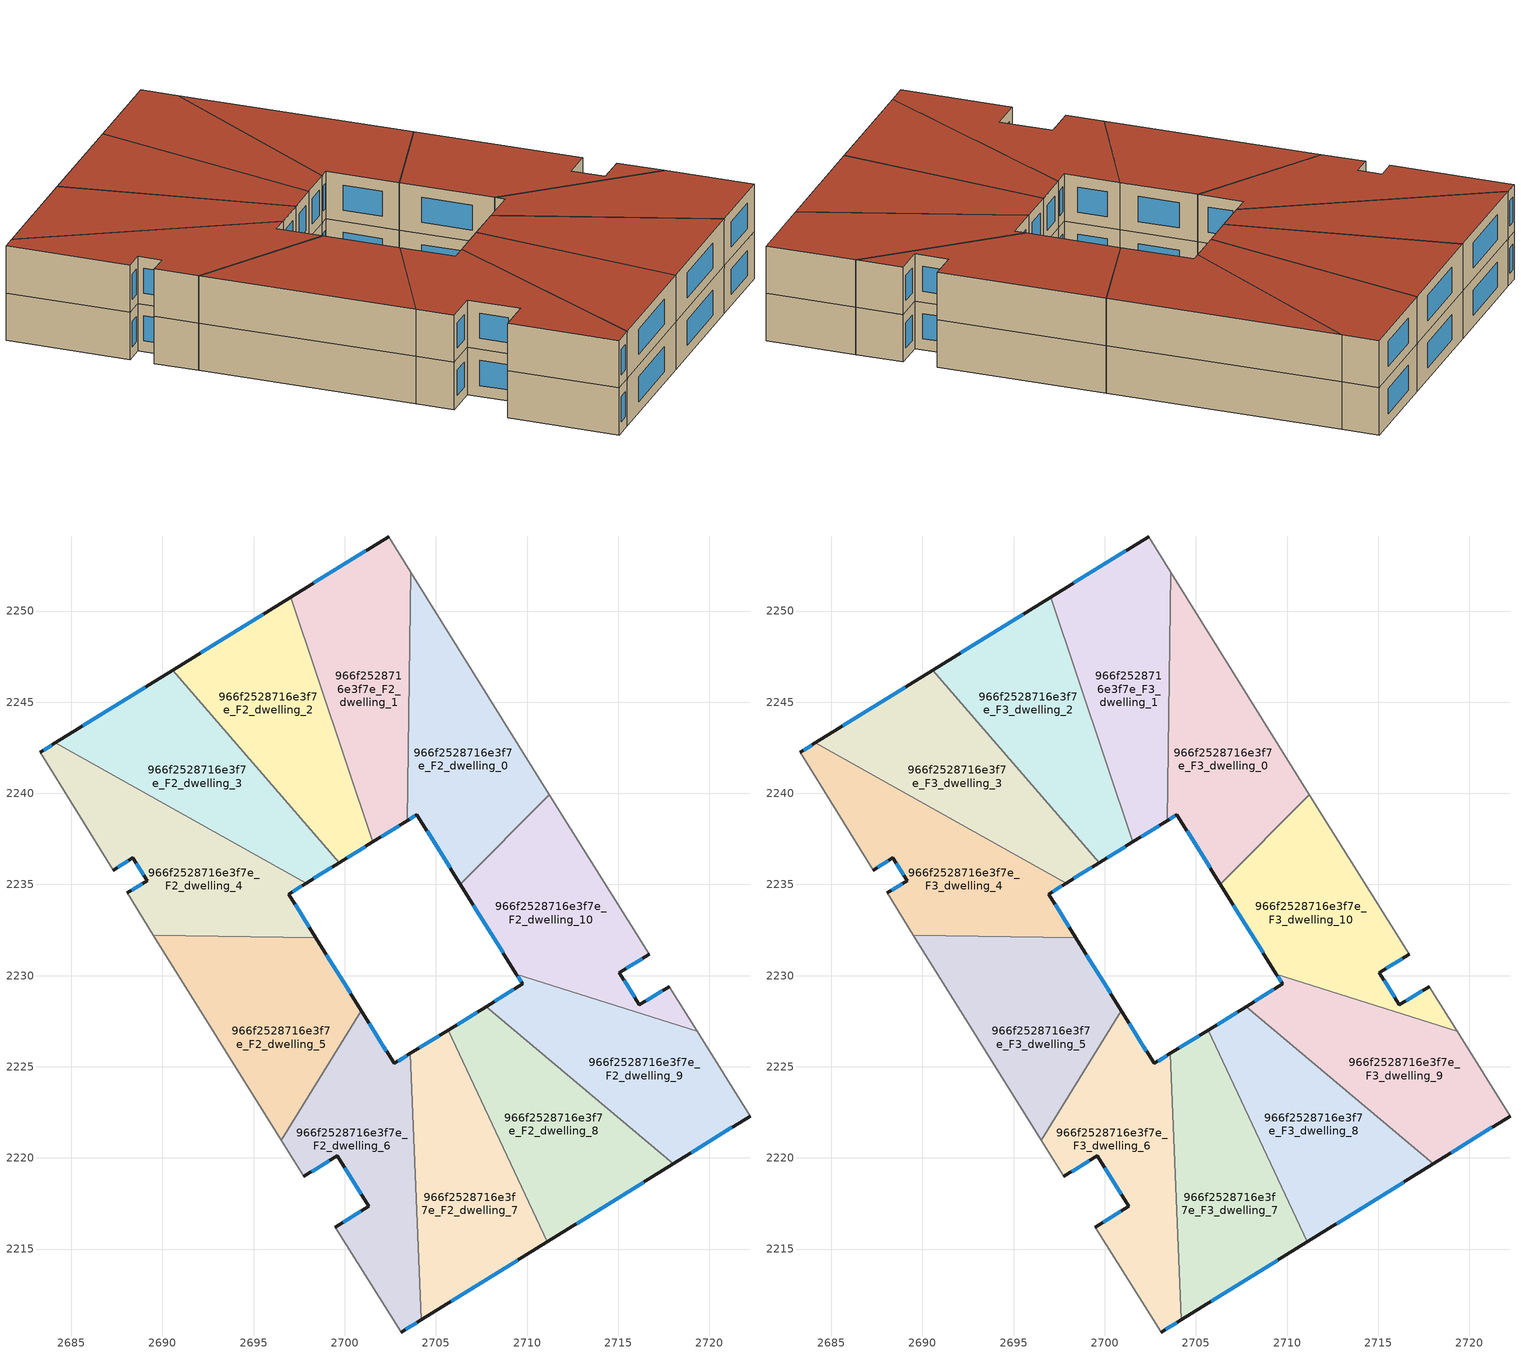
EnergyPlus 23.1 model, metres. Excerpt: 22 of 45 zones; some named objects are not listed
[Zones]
966f2528716e3f7e_F2_dwelling_0
 floor to 966f2528716e3f7e_F1_dwelling_0 (EU_floor_Construction): 2703.62,2252.14 2711.23,2239.93 2706.34,2235.02 2703.96,2238.84 2703.43,2238.51 z6
 wall outside (EU_wall_Construction): 2703.43,2238.51 2703.96,2238.84 2706.34,2235.02 z6:9
 wall to 966f2528716e3f7e_F2_dwelling_1 (EU_wall_Construction): 2703.62,2252.14 2703.43,2238.51 z6:9
 wall adiabatic (EU_wall_Construction): 2711.23,2239.93 2703.62,2252.14 z6:9
 wall to 966f2528716e3f7e_F2_dwelling_10 (EU_wall_Construction): 2706.34,2235.02 2711.23,2239.93 z6:9
 window (EU_Window_Construction): 2704.52,2237.94 2705.78,2235.92 / 2703.55,2238.58 2703.84,2238.76 z6.7:8.3
966f2528716e3f7e_F2_dwelling_1
 floor to 966f2528716e3f7e_F1_dwelling_1 (EU_floor_Construction): 2702.41,2254.09 2703.62,2252.14 2703.43,2238.51 2701.55,2237.34 2697.04,2250.76 z6
 wall outside (EU_wall_Construction): 2701.55,2237.34 2703.43,2238.51 / 2702.41,2254.09 2697.04,2250.76 z6:9
 wall to 966f2528716e3f7e_F2_dwelling_2 (EU_wall_Construction): 2697.04,2250.76 2701.55,2237.34 z6:9
 wall adiabatic (EU_wall_Construction): 2703.62,2252.14 2702.41,2254.09 z6:9
 window (EU_Window_Construction): 2701.99,2237.61 2702.99,2238.23 / 2701.15,2253.31 2698.3,2251.54 z6.7:8.3
966f2528716e3f7e_F2_dwelling_10
 floor to 966f2528716e3f7e_F1_dwelling_10 (EU_floor_Construction): 2711.23,2239.93 2716.69,2231.16 2715.07,2230.16 2716.17,2228.39 2717.8,2229.4 2719.33,2226.94 2709.42,2230.08 2706.34,2235.02 z6
 wall outside (EU_wall_Construction): 2717.8,2229.4 2716.17,2228.39 2715.07,2230.16 2716.69,2231.16 / 2706.34,2235.02 2709.42,2230.08 z6:9
 wall adiabatic (EU_wall_Construction): 2719.33,2226.94 2717.8,2229.4 / 2716.69,2231.16 2711.23,2239.93 z6:9
 wall to 966f2528716e3f7e_F2_dwelling_9 (EU_wall_Construction): 2709.42,2230.08 2719.33,2226.94 z6:9
 window (EU_Window_Construction): 2717.41,2229.16 2716.55,2228.63 / 2707.06,2233.86 2708.69,2231.24 / 2715.45,2230.39 2716.31,2230.93 / 2715.91,2228.81 2715.33,2229.74 z6.7:8.3
966f2528716e3f7e_F2_dwelling_2
 floor to 966f2528716e3f7e_F1_dwelling_2 (EU_floor_Construction): 2697.04,2250.76 2701.55,2237.34 2699.71,2236.2 2690.58,2246.76 z6
 wall outside (EU_wall_Construction): 2699.71,2236.2 2701.55,2237.34 / 2697.04,2250.76 2690.58,2246.76 z6:9
 wall to 966f2528716e3f7e_F2_dwelling_3 (EU_wall_Construction): 2690.58,2246.76 2699.71,2236.2 z6:9
 window (EU_Window_Construction): 2700.14,2236.47 2701.11,2237.07 / 2695.52,2249.82 2692.09,2247.7 z6.7:8.3
966f2528716e3f7e_F2_dwelling_3
 floor to 966f2528716e3f7e_F1_dwelling_3 (EU_floor_Construction): 2690.58,2246.76 2699.71,2236.2 2697.88,2235.06 2684.11,2242.76 z6
 wall outside (EU_wall_Construction): 2697.88,2235.06 2699.71,2236.2 / 2690.58,2246.76 2684.11,2242.76 z6:9
 wall to 966f2528716e3f7e_F2_dwelling_4 (EU_wall_Construction): 2684.11,2242.76 2697.88,2235.06 z6:9
 window (EU_Window_Construction): 2698.31,2235.33 2699.28,2235.93 / 2689.06,2245.82 2685.63,2243.7 z6.7:8.3
966f2528716e3f7e_F2_dwelling_4
 floor to 966f2528716e3f7e_F1_dwelling_4 (EU_floor_Construction): 2697.88,2235.06 2696.92,2234.47 2698.41,2232.08 2689.5,2232.23 2688.06,2234.54 2689.16,2235.21 2688.37,2236.46 2687.29,2235.79 2683.28,2242.25 2684.11,2242.76 z6
 wall outside (EU_wall_Construction): 2687.29,2235.79 2688.37,2236.46 2689.16,2235.21 2688.06,2234.54 / 2684.11,2242.76 2683.28,2242.25 / 2698.41,2232.08 2696.92,2234.47 2697.88,2235.06 z6:9
 wall adiabatic (EU_wall_Construction): 2683.28,2242.25 2687.29,2235.79 / 2688.06,2234.54 2689.5,2232.23 z6:9
 wall to 966f2528716e3f7e_F2_dwelling_5 (EU_wall_Construction): 2689.5,2232.23 2698.41,2232.08 z6:9
 window (EU_Window_Construction): 2688.56,2236.17 2688.97,2235.5 / 2687.55,2235.95 2688.12,2236.3 / 2683.92,2242.64 2683.48,2242.37 / 2697.15,2234.61 2697.65,2234.93 / 2698.06,2232.65 2697.27,2233.91 / 2688.9,2235.05 2688.32,2234.69 z6.7:8.3
966f2528716e3f7e_F2_dwelling_5
 floor to 966f2528716e3f7e_F1_dwelling_5 (EU_floor_Construction): 2698.41,2232.08 2700.91,2228.08 2696.51,2220.98 2689.5,2232.23 z6
 wall outside (EU_wall_Construction): 2700.91,2228.08 2698.41,2232.08 z6:9
 wall to 966f2528716e3f7e_F2_dwelling_6 (EU_wall_Construction): 2696.51,2220.98 2700.91,2228.08 z6:9
 wall adiabatic (EU_wall_Construction): 2689.5,2232.23 2696.51,2220.98 z6:9
 window (EU_Window_Construction): 2700.32,2229.02 2699,2231.14 z6.7:8.3
966f2528716e3f7e_F2_dwelling_6
 floor to 966f2528716e3f7e_F1_dwelling_6 (EU_floor_Construction): 2703.6,2225.73 2704.21,2211.12 2703.09,2210.42 2699.48,2216.21 2701.31,2217.34 2699.59,2220.12 2697.75,2218.99 2696.51,2220.98 2700.91,2228.08 2702.71,2225.18 z6
 wall outside (EU_wall_Construction): 2697.75,2218.99 2699.59,2220.12 2701.31,2217.34 2699.48,2216.21 / 2703.6,2225.73 2702.71,2225.18 2700.91,2228.08 / 2703.09,2210.42 2704.21,2211.12 z6:9
 wall adiabatic (EU_wall_Construction): 2696.51,2220.98 2697.75,2218.99 / 2699.48,2216.21 2703.09,2210.42 z6:9
 wall to 966f2528716e3f7e_F2_dwelling_7 (EU_wall_Construction): 2704.21,2211.12 2703.6,2225.73 z6:9
 window (EU_Window_Construction): 2700.88,2217.07 2699.91,2216.47 / 2699.99,2219.47 2700.91,2217.99 / 2698.18,2219.25 2699.16,2219.85 / 2702.29,2225.86 2701.33,2227.4 / 2703.39,2225.6 2702.92,2225.31 / 2703.35,2210.59 2703.94,2210.96 z6.7:8.3
966f2528716e3f7e_F2_dwelling_7
 floor to 966f2528716e3f7e_F1_dwelling_7 (EU_floor_Construction): 2705.67,2227.01 2711.11,2215.39 2704.21,2211.12 2703.6,2225.73 z6
 wall outside (EU_wall_Construction): 2705.67,2227.01 2703.6,2225.73 / 2704.21,2211.12 2711.11,2215.39 z6:9
 wall to 966f2528716e3f7e_F2_dwelling_8 (EU_wall_Construction): 2711.11,2215.39 2705.67,2227.01 z6:9
 window (EU_Window_Construction): 2705.19,2226.71 2704.09,2226.03 / 2705.83,2212.12 2709.49,2214.39 z6.7:8.3
966f2528716e3f7e_F2_dwelling_8
 floor to 966f2528716e3f7e_F1_dwelling_8 (EU_floor_Construction): 2718.02,2219.67 2711.11,2215.39 2705.67,2227.01 2707.75,2228.3 z6
 wall outside (EU_wall_Construction): 2707.75,2228.3 2705.67,2227.01 / 2711.11,2215.39 2718.02,2219.67 z6:9
 wall to 966f2528716e3f7e_F2_dwelling_9 (EU_wall_Construction): 2718.02,2219.67 2707.75,2228.3 z6:9
 window (EU_Window_Construction): 2707.26,2228 2706.16,2227.32 / 2712.73,2216.4 2716.39,2218.67 z6.7:8.3
966f2528716e3f7e_F2_dwelling_9
 floor to 966f2528716e3f7e_F1_dwelling_9 (EU_floor_Construction): 2719.33,2226.94 2722.23,2222.28 2718.02,2219.67 2707.75,2228.3 2709.75,2229.54 2709.42,2230.08 z6
 wall outside (EU_wall_Construction): 2709.42,2230.08 2709.75,2229.54 2707.75,2228.3 / 2718.02,2219.67 2722.23,2222.28 z6:9
 wall adiabatic (EU_wall_Construction): 2722.23,2222.28 2719.33,2226.94 z6:9
 window (EU_Window_Construction): 2709.28,2229.25 2708.22,2228.59 / 2709.5,2229.95 2709.67,2229.67 / 2719.01,2220.29 2721.24,2221.67 z6.7:8.3
966f2528716e3f7e_F3_dwelling_0
 floor to 966f2528716e3f7e_F2_dwelling_0 (EU_floor_Construction): 2703.62,2252.14 2711.23,2239.93 2706.34,2235.02 2703.96,2238.84 2703.43,2238.51 z9
 wall outside (EU_wall_Construction): 2703.43,2238.51 2703.96,2238.84 2706.34,2235.02 z9:12
 wall to 966f2528716e3f7e_F3_dwelling_1 (EU_wall_Construction): 2703.62,2252.14 2703.43,2238.51 z9:12
 wall adiabatic (EU_wall_Construction): 2711.23,2239.93 2703.62,2252.14 z9:12
 wall to 966f2528716e3f7e_F3_dwelling_10 (EU_wall_Construction): 2706.34,2235.02 2711.23,2239.93 z9:12
 window (EU_Window_Construction): 2704.52,2237.94 2705.78,2235.92 / 2703.55,2238.58 2703.84,2238.76 z9.7:11.3
 roof outside (EU_roof_Construction): 2706.34,2235.02 2711.23,2239.93 2703.62,2252.14 2703.43,2238.51 2703.96,2238.84 z12
966f2528716e3f7e_F3_dwelling_1
 floor to 966f2528716e3f7e_F2_dwelling_1 (EU_floor_Construction): 2702.41,2254.09 2703.62,2252.14 2703.43,2238.51 2701.55,2237.34 2697.04,2250.76 z9
 wall outside (EU_wall_Construction): 2701.55,2237.34 2703.43,2238.51 / 2702.41,2254.09 2697.04,2250.76 z9:12
 wall to 966f2528716e3f7e_F3_dwelling_2 (EU_wall_Construction): 2697.04,2250.76 2701.55,2237.34 z9:12
 wall adiabatic (EU_wall_Construction): 2703.62,2252.14 2702.41,2254.09 z9:12
 window (EU_Window_Construction): 2701.99,2237.61 2702.99,2238.23 / 2701.15,2253.31 2698.3,2251.54 z9.7:11.3
 roof outside (EU_roof_Construction): 2703.43,2238.51 2703.62,2252.14 2702.41,2254.09 2697.04,2250.76 2701.55,2237.34 z12
966f2528716e3f7e_F3_dwelling_10
 floor to 966f2528716e3f7e_F2_dwelling_10 (EU_floor_Construction): 2711.23,2239.93 2716.69,2231.16 2715.07,2230.16 2716.17,2228.39 2717.8,2229.4 2719.33,2226.94 2709.42,2230.08 2706.34,2235.02 z9
 wall outside (EU_wall_Construction): 2717.8,2229.4 2716.17,2228.39 2715.07,2230.16 2716.69,2231.16 / 2706.34,2235.02 2709.42,2230.08 z9:12
 wall adiabatic (EU_wall_Construction): 2719.33,2226.94 2717.8,2229.4 / 2716.69,2231.16 2711.23,2239.93 z9:12
 wall to 966f2528716e3f7e_F3_dwelling_9 (EU_wall_Construction): 2709.42,2230.08 2719.33,2226.94 z9:12
 window (EU_Window_Construction): 2717.41,2229.16 2716.55,2228.63 / 2707.06,2233.86 2708.69,2231.24 / 2715.45,2230.39 2716.31,2230.93 / 2715.91,2228.81 2715.33,2229.74 z9.7:11.3
 roof outside (EU_roof_Construction): 2719.33,2226.94 2717.8,2229.4 2716.17,2228.39 2715.07,2230.16 2716.69,2231.16 2711.23,2239.93 2706.34,2235.02 2709.42,2230.08 z12
966f2528716e3f7e_F3_dwelling_2
 floor to 966f2528716e3f7e_F2_dwelling_2 (EU_floor_Construction): 2697.04,2250.76 2701.55,2237.34 2699.71,2236.2 2690.58,2246.76 z9
 wall outside (EU_wall_Construction): 2699.71,2236.2 2701.55,2237.34 / 2697.04,2250.76 2690.58,2246.76 z9:12
 wall to 966f2528716e3f7e_F3_dwelling_3 (EU_wall_Construction): 2690.58,2246.76 2699.71,2236.2 z9:12
 window (EU_Window_Construction): 2700.14,2236.47 2701.11,2237.07 / 2695.52,2249.82 2692.09,2247.7 z9.7:11.3
 roof outside (EU_roof_Construction): 2701.55,2237.34 2697.04,2250.76 2690.58,2246.76 2699.71,2236.2 z12
966f2528716e3f7e_F3_dwelling_3
 floor to 966f2528716e3f7e_F2_dwelling_3 (EU_floor_Construction): 2690.58,2246.76 2699.71,2236.2 2697.88,2235.06 2684.11,2242.76 z9
 wall outside (EU_wall_Construction): 2697.88,2235.06 2699.71,2236.2 / 2690.58,2246.76 2684.11,2242.76 z9:12
 wall to 966f2528716e3f7e_F3_dwelling_4 (EU_wall_Construction): 2684.11,2242.76 2697.88,2235.06 z9:12
 window (EU_Window_Construction): 2698.31,2235.33 2699.28,2235.93 / 2689.06,2245.82 2685.63,2243.7 z9.7:11.3
 roof outside (EU_roof_Construction): 2699.71,2236.2 2690.58,2246.76 2684.11,2242.76 2697.88,2235.06 z12
966f2528716e3f7e_F3_dwelling_4
 floor to 966f2528716e3f7e_F2_dwelling_4 (EU_floor_Construction): 2697.88,2235.06 2696.92,2234.47 2698.41,2232.08 2689.5,2232.23 2688.06,2234.54 2689.16,2235.21 2688.37,2236.46 2687.29,2235.79 2683.28,2242.25 2684.11,2242.76 z9
 wall outside (EU_wall_Construction): 2687.29,2235.79 2688.37,2236.46 2689.16,2235.21 2688.06,2234.54 / 2684.11,2242.76 2683.28,2242.25 / 2698.41,2232.08 2696.92,2234.47 2697.88,2235.06 z9:12
 wall adiabatic (EU_wall_Construction): 2683.28,2242.25 2687.29,2235.79 / 2688.06,2234.54 2689.5,2232.23 z9:12
 wall to 966f2528716e3f7e_F3_dwelling_5 (EU_wall_Construction): 2689.5,2232.23 2698.41,2232.08 z9:12
 window (EU_Window_Construction): 2688.56,2236.17 2688.97,2235.5 / 2687.55,2235.95 2688.12,2236.3 / 2683.92,2242.64 2683.48,2242.37 / 2697.15,2234.61 2697.65,2234.93 / 2698.06,2232.65 2697.27,2233.91 / 2688.9,2235.05 2688.32,2234.69 z9.7:11.3
 roof outside (EU_roof_Construction): 2698.41,2232.08 2696.92,2234.47 2697.88,2235.06 2684.11,2242.76 2683.28,2242.25 2687.29,2235.79 2688.37,2236.46 2689.16,2235.21 2688.06,2234.54 2689.5,2232.23 z12
966f2528716e3f7e_F3_dwelling_5
 floor to 966f2528716e3f7e_F2_dwelling_5 (EU_floor_Construction): 2698.41,2232.08 2700.91,2228.08 2696.51,2220.98 2689.5,2232.23 z9
 wall outside (EU_wall_Construction): 2700.91,2228.08 2698.41,2232.08 z9:12
 wall to 966f2528716e3f7e_F3_dwelling_6 (EU_wall_Construction): 2696.51,2220.98 2700.91,2228.08 z9:12
 wall adiabatic (EU_wall_Construction): 2689.5,2232.23 2696.51,2220.98 z9:12
 window (EU_Window_Construction): 2700.32,2229.02 2699,2231.14 z9.7:11.3
 roof outside (EU_roof_Construction): 2696.51,2220.98 2700.91,2228.08 2698.41,2232.08 2689.5,2232.23 z12
966f2528716e3f7e_F3_dwelling_6
 floor to 966f2528716e3f7e_F2_dwelling_6 (EU_floor_Construction): 2703.6,2225.73 2704.21,2211.12 2703.09,2210.42 2699.48,2216.21 2701.31,2217.34 2699.59,2220.12 2697.75,2218.99 2696.51,2220.98 2700.91,2228.08 2702.71,2225.18 z9
 wall outside (EU_wall_Construction): 2697.75,2218.99 2699.59,2220.12 2701.31,2217.34 2699.48,2216.21 / 2703.6,2225.73 2702.71,2225.18 2700.91,2228.08 / 2703.09,2210.42 2704.21,2211.12 z9:12
 wall adiabatic (EU_wall_Construction): 2696.51,2220.98 2697.75,2218.99 / 2699.48,2216.21 2703.09,2210.42 z9:12
 wall to 966f2528716e3f7e_F3_dwelling_7 (EU_wall_Construction): 2704.21,2211.12 2703.6,2225.73 z9:12
 window (EU_Window_Construction): 2700.88,2217.07 2699.91,2216.47 / 2699.99,2219.47 2700.91,2217.99 / 2698.18,2219.25 2699.16,2219.85 / 2702.29,2225.86 2701.33,2227.4 / 2703.39,2225.6 2702.92,2225.31 / 2703.35,2210.59 2703.94,2210.96 z9.7:11.3
 roof outside (EU_roof_Construction): 2704.21,2211.12 2703.6,2225.73 2702.71,2225.18 2700.91,2228.08 2696.51,2220.98 2697.75,2218.99 2699.59,2220.12 2701.31,2217.34 2699.48,2216.21 2703.09,2210.42 z12
966f2528716e3f7e_F3_dwelling_7
 floor to 966f2528716e3f7e_F2_dwelling_7 (EU_floor_Construction): 2705.67,2227.01 2711.11,2215.39 2704.21,2211.12 2703.6,2225.73 z9
 wall outside (EU_wall_Construction): 2705.67,2227.01 2703.6,2225.73 / 2704.21,2211.12 2711.11,2215.39 z9:12
 wall to 966f2528716e3f7e_F3_dwelling_8 (EU_wall_Construction): 2711.11,2215.39 2705.67,2227.01 z9:12
 window (EU_Window_Construction): 2705.19,2226.71 2704.09,2226.03 / 2705.83,2212.12 2709.49,2214.39 z9.7:11.3
 roof outside (EU_roof_Construction): 2711.11,2215.39 2705.67,2227.01 2703.6,2225.73 2704.21,2211.12 z12
966f2528716e3f7e_F3_dwelling_8
 floor to 966f2528716e3f7e_F2_dwelling_8 (EU_floor_Construction): 2718.02,2219.67 2711.11,2215.39 2705.67,2227.01 2707.75,2228.3 z9
 wall outside (EU_wall_Construction): 2707.75,2228.3 2705.67,2227.01 / 2711.11,2215.39 2718.02,2219.67 z9:12
 wall to 966f2528716e3f7e_F3_dwelling_9 (EU_wall_Construction): 2718.02,2219.67 2707.75,2228.3 z9:12
 window (EU_Window_Construction): 2707.26,2228 2706.16,2227.32 / 2712.73,2216.4 2716.39,2218.67 z9.7:11.3
 roof outside (EU_roof_Construction): 2718.02,2219.67 2707.75,2228.3 2705.67,2227.01 2711.11,2215.39 z12
966f2528716e3f7e_F3_dwelling_9
 floor to 966f2528716e3f7e_F2_dwelling_9 (EU_floor_Construction): 2719.33,2226.94 2722.23,2222.28 2718.02,2219.67 2707.75,2228.3 2709.75,2229.54 2709.42,2230.08 z9
 wall outside (EU_wall_Construction): 2709.42,2230.08 2709.75,2229.54 2707.75,2228.3 / 2718.02,2219.67 2722.23,2222.28 z9:12
 wall adiabatic (EU_wall_Construction): 2722.23,2222.28 2719.33,2226.94 z9:12
 window (EU_Window_Construction): 2709.28,2229.25 2708.22,2228.59 / 2709.5,2229.95 2709.67,2229.67 / 2719.01,2220.29 2721.24,2221.67 z9.7:11.3
 roof outside (EU_roof_Construction): 2722.23,2222.28 2719.33,2226.94 2709.42,2230.08 2709.75,2229.54 2707.75,2228.3 2718.02,2219.67 z12
[Building]
EU S2 Campaign: North Axis=0; Terrain=City; Solar Distribution=FullExterior
[Site:Location]
Budapest.Ferenc.Liszt.Intl.AP: Latitude=47.437; Longitude=19.256; Time Zone=1; Elevation=185
[SizingPeriod:WeatherFileDays]
AnnualSizingPeriod: Begin Month=1; Begin Day of Month=1; End Month=12; End Day of Month=31; Day of Week for Start Day=Monday; Use Weather File Daylight Saving Period=No; Use Weather File Rain and Snow Indicators=No
[MATERIAL]
EU_InternalMass_Material: Roughness=MediumRough; Thickness=0.1; Conductivity=1; Density=1800; Specific Heat=900; Thermal Absorptance=0.9; Solar Absorptance=0.7; Visible Absorptance=0.7
[MATERIAL:NOMASS] Roughness=MediumRough; Thermal Absorptance=0.9; Solar Absorptance=0.7; Visible Absorptance=0.7
Name | Thermal Resistance
EU_wall_NoMass | 0.832559
EU_roof_NoMass | 1.39638
EU_floor_NoMass | 0.872794
[WINDOWMATERIAL:SIMPLEGLAZINGSYSTEM]
EU_Window_SimpleGlazing: UFactor=2.79869; Solar Heat Gain Coefficient=0.75; Visible Transmittance=0.75
[CONSTRUCTION]
EU_wall_Construction: EU_wall_NoMass
EU_roof_Construction: EU_roof_NoMass
EU_floor_Construction: EU_floor_NoMass
EU_Window_Construction: EU_Window_SimpleGlazing
EU_InternalMass_Construction: EU_InternalMass_Material
[ZONE] Type=1; Multiplier=1; Ceiling Height=autocalculate; Floor Area=autocalculate; Part of Total Floor Area=Yes
Name | Volume
966f2528716e3f7e_F2_dwelling_0; 966f2528716e3f7e_F3_dwelling_0 | 201.858
966f2528716e3f7e_F2_dwelling_1; 966f2528716e3f7e_F3_dwelling_1; 966f2528716e3f7e_F2_dwelling_4; 966f2528716e3f7e_F3_dwelling_4 | 201.88
966f2528716e3f7e_F2_dwelling_10; 966f2528716e3f7e_F3_dwelling_10 | 201.888
966f2528716e3f7e_F2_dwelling_2; 966f2528716e3f7e_F3_dwelling_2 | 201.854
966f2528716e3f7e_F2_dwelling_3; 966f2528716e3f7e_F3_dwelling_3 | 201.874
966f2528716e3f7e_F2_dwelling_5; 966f2528716e3f7e_F3_dwelling_5 | 201.85
966f2528716e3f7e_F2_dwelling_6; 966f2528716e3f7e_F3_dwelling_6 | 201.89
966f2528716e3f7e_F2_dwelling_7; 966f2528716e3f7e_F3_dwelling_7 | 201.838
966f2528716e3f7e_F2_dwelling_8; 966f2528716e3f7e_F3_dwelling_8 | 201.885
966f2528716e3f7e_F2_dwelling_9; 966f2528716e3f7e_F3_dwelling_9 | 201.842
[INTERNALMASS] Construction=EU_InternalMass_Construction
Name | Zone or ZoneList | Surface Area
966f2528716e3f7e_F2_dwelling_0_EU_InternalMass | 966f2528716e3f7e_F2_dwelling_0 | 67.286
966f2528716e3f7e_F2_dwelling_1_EU_InternalMass | 966f2528716e3f7e_F2_dwelling_1 | 67.2933
966f2528716e3f7e_F2_dwelling_2_EU_InternalMass | 966f2528716e3f7e_F2_dwelling_2 | 67.2847
966f2528716e3f7e_F2_dwelling_3_EU_InternalMass | 966f2528716e3f7e_F2_dwelling_3 | 67.2914
966f2528716e3f7e_F2_dwelling_4_EU_InternalMass | 966f2528716e3f7e_F2_dwelling_4 | 67.2934
966f2528716e3f7e_F2_dwelling_5_EU_InternalMass | 966f2528716e3f7e_F2_dwelling_5 | 67.2835
966f2528716e3f7e_F2_dwelling_6_EU_InternalMass | 966f2528716e3f7e_F2_dwelling_6 | 67.2962
966f2528716e3f7e_F2_dwelling_7_EU_InternalMass | 966f2528716e3f7e_F2_dwelling_7 | 67.2795
966f2528716e3f7e_F2_dwelling_8_EU_InternalMass | 966f2528716e3f7e_F2_dwelling_8 | 67.2949
966f2528716e3f7e_F2_dwelling_9_EU_InternalMass | 966f2528716e3f7e_F2_dwelling_9 | 67.2807
966f2528716e3f7e_F2_dwelling_10_EU_InternalMass | 966f2528716e3f7e_F2_dwelling_10 | 67.2962
966f2528716e3f7e_F3_dwelling_0_EU_InternalMass | 966f2528716e3f7e_F3_dwelling_0 | 67.286
966f2528716e3f7e_F3_dwelling_1_EU_InternalMass | 966f2528716e3f7e_F3_dwelling_1 | 67.2933
966f2528716e3f7e_F3_dwelling_2_EU_InternalMass | 966f2528716e3f7e_F3_dwelling_2 | 67.2847
966f2528716e3f7e_F3_dwelling_3_EU_InternalMass | 966f2528716e3f7e_F3_dwelling_3 | 67.2914
966f2528716e3f7e_F3_dwelling_4_EU_InternalMass | 966f2528716e3f7e_F3_dwelling_4 | 67.2934
966f2528716e3f7e_F3_dwelling_5_EU_InternalMass | 966f2528716e3f7e_F3_dwelling_5 | 67.2835
966f2528716e3f7e_F3_dwelling_6_EU_InternalMass | 966f2528716e3f7e_F3_dwelling_6 | 67.2962
966f2528716e3f7e_F3_dwelling_7_EU_InternalMass | 966f2528716e3f7e_F3_dwelling_7 | 67.2795
966f2528716e3f7e_F3_dwelling_8_EU_InternalMass | 966f2528716e3f7e_F3_dwelling_8 | 67.2949
966f2528716e3f7e_F3_dwelling_9_EU_InternalMass | 966f2528716e3f7e_F3_dwelling_9 | 67.2807
966f2528716e3f7e_F3_dwelling_10_EU_InternalMass | 966f2528716e3f7e_F3_dwelling_10 | 67.2962
[OTHEREQUIPMENT] Fuel Type=Electricity; Design Level Calculation Method=Watts/Area; Power per Zone Floor Area=1; Fraction Latent=0; Fraction Radiant=0; Fraction Lost=0; Carbon Dioxide Generation Rate=0; EndUse Subcategory=EU_Step8_InternalGains
Name | Zone or ZoneList or Space or SpaceList | Schedule
EU_Step8_InternalGain_966f2528716e3f7e_F2_dwelling_0_f000 | 966f2528716e3f7e_F2_dwelling_0 | EU_Step8_GainSchedule_966f2528716e3f7e_F2_dwelling_0_f000
EU_Step8_InternalGain_966f2528716e3f7e_F2_dwelling_1_f000 | 966f2528716e3f7e_F2_dwelling_1 | EU_Step8_GainSchedule_966f2528716e3f7e_F2_dwelling_1_f000
EU_Step8_InternalGain_966f2528716e3f7e_F2_dwelling_2_f000 | 966f2528716e3f7e_F2_dwelling_2 | EU_Step8_GainSchedule_966f2528716e3f7e_F2_dwelling_2_f000
EU_Step8_InternalGain_966f2528716e3f7e_F2_dwelling_3_f000 | 966f2528716e3f7e_F2_dwelling_3 | EU_Step8_GainSchedule_966f2528716e3f7e_F2_dwelling_3_f000
EU_Step8_InternalGain_966f2528716e3f7e_F2_dwelling_4_f000 | 966f2528716e3f7e_F2_dwelling_4 | EU_Step8_GainSchedule_966f2528716e3f7e_F2_dwelling_4_f000
EU_Step8_InternalGain_966f2528716e3f7e_F2_dwelling_5_f000 | 966f2528716e3f7e_F2_dwelling_5 | EU_Step8_GainSchedule_966f2528716e3f7e_F2_dwelling_5_f000
EU_Step8_InternalGain_966f2528716e3f7e_F2_dwelling_6_f000 | 966f2528716e3f7e_F2_dwelling_6 | EU_Step8_GainSchedule_966f2528716e3f7e_F2_dwelling_6_f000
EU_Step8_InternalGain_966f2528716e3f7e_F2_dwelling_7_f000 | 966f2528716e3f7e_F2_dwelling_7 | EU_Step8_GainSchedule_966f2528716e3f7e_F2_dwelling_7_f000
EU_Step8_InternalGain_966f2528716e3f7e_F2_dwelling_8_f000 | 966f2528716e3f7e_F2_dwelling_8 | EU_Step8_GainSchedule_966f2528716e3f7e_F2_dwelling_8_f000
EU_Step8_InternalGain_966f2528716e3f7e_F2_dwelling_9_f000 | 966f2528716e3f7e_F2_dwelling_9 | EU_Step8_GainSchedule_966f2528716e3f7e_F2_dwelling_9_f000
EU_Step8_InternalGain_966f2528716e3f7e_F2_dwelling_10_f000 | 966f2528716e3f7e_F2_dwelling_10 | EU_Step8_GainSchedule_966f2528716e3f7e_F2_dwelling_10_f000
EU_Step8_InternalGain_966f2528716e3f7e_F3_dwelling_0_f000 | 966f2528716e3f7e_F3_dwelling_0 | EU_Step8_GainSchedule_966f2528716e3f7e_F3_dwelling_0_f000
EU_Step8_InternalGain_966f2528716e3f7e_F3_dwelling_1_f000 | 966f2528716e3f7e_F3_dwelling_1 | EU_Step8_GainSchedule_966f2528716e3f7e_F3_dwelling_1_f000
EU_Step8_InternalGain_966f2528716e3f7e_F3_dwelling_2_f000 | 966f2528716e3f7e_F3_dwelling_2 | EU_Step8_GainSchedule_966f2528716e3f7e_F3_dwelling_2_f000
EU_Step8_InternalGain_966f2528716e3f7e_F3_dwelling_3_f000 | 966f2528716e3f7e_F3_dwelling_3 | EU_Step8_GainSchedule_966f2528716e3f7e_F3_dwelling_3_f000
EU_Step8_InternalGain_966f2528716e3f7e_F3_dwelling_4_f000 | 966f2528716e3f7e_F3_dwelling_4 | EU_Step8_GainSchedule_966f2528716e3f7e_F3_dwelling_4_f000
EU_Step8_InternalGain_966f2528716e3f7e_F3_dwelling_5_f000 | 966f2528716e3f7e_F3_dwelling_5 | EU_Step8_GainSchedule_966f2528716e3f7e_F3_dwelling_5_f000
EU_Step8_InternalGain_966f2528716e3f7e_F3_dwelling_6_f000 | 966f2528716e3f7e_F3_dwelling_6 | EU_Step8_GainSchedule_966f2528716e3f7e_F3_dwelling_6_f000
EU_Step8_InternalGain_966f2528716e3f7e_F3_dwelling_7_f000 | 966f2528716e3f7e_F3_dwelling_7 | EU_Step8_GainSchedule_966f2528716e3f7e_F3_dwelling_7_f000
EU_Step8_InternalGain_966f2528716e3f7e_F3_dwelling_8_f000 | 966f2528716e3f7e_F3_dwelling_8 | EU_Step8_GainSchedule_966f2528716e3f7e_F3_dwelling_8_f000
EU_Step8_InternalGain_966f2528716e3f7e_F3_dwelling_9_f000 | 966f2528716e3f7e_F3_dwelling_9 | EU_Step8_GainSchedule_966f2528716e3f7e_F3_dwelling_9_f000
EU_Step8_InternalGain_966f2528716e3f7e_F3_dwelling_10_f000 | 966f2528716e3f7e_F3_dwelling_10 | EU_Step8_GainSchedule_966f2528716e3f7e_F3_dwelling_10_f000
[ZONEVENTILATION:DESIGNFLOWRATE] Schedule=EU_AlwaysOn; Design Flow Rate Calculation Method=AirChanges/Hour; Air Changes per Hour=0.475469; Ventilation Type=Natural; Fan Pressure Rise=0; Fan Total Efficiency=1; Constant Term Coefficient=1; Temperature Term Coefficient=0; Velocity Term Coefficient=0; Velocity Squared Term Coefficient=0; Minimum Indoor Temperature=-100; Maximum Indoor Temperature=100; Delta Temperature=-100; Minimum Outdoor Temperature=-100; Maximum Outdoor Temperature=100; Maximum Wind Speed=40
Name | Zone or ZoneList or Space or SpaceList
EU_ConstantAir_966f2528716e3f7e_F2_dwelling_0 | 966f2528716e3f7e_F2_dwelling_0
EU_ConstantAir_966f2528716e3f7e_F2_dwelling_1 | 966f2528716e3f7e_F2_dwelling_1
EU_ConstantAir_966f2528716e3f7e_F2_dwelling_2 | 966f2528716e3f7e_F2_dwelling_2
EU_ConstantAir_966f2528716e3f7e_F2_dwelling_3 | 966f2528716e3f7e_F2_dwelling_3
EU_ConstantAir_966f2528716e3f7e_F2_dwelling_4 | 966f2528716e3f7e_F2_dwelling_4
EU_ConstantAir_966f2528716e3f7e_F2_dwelling_5 | 966f2528716e3f7e_F2_dwelling_5
EU_ConstantAir_966f2528716e3f7e_F2_dwelling_6 | 966f2528716e3f7e_F2_dwelling_6
EU_ConstantAir_966f2528716e3f7e_F2_dwelling_7 | 966f2528716e3f7e_F2_dwelling_7
EU_ConstantAir_966f2528716e3f7e_F2_dwelling_8 | 966f2528716e3f7e_F2_dwelling_8
EU_ConstantAir_966f2528716e3f7e_F2_dwelling_9 | 966f2528716e3f7e_F2_dwelling_9
EU_ConstantAir_966f2528716e3f7e_F2_dwelling_10 | 966f2528716e3f7e_F2_dwelling_10
EU_ConstantAir_966f2528716e3f7e_F3_dwelling_0 | 966f2528716e3f7e_F3_dwelling_0
EU_ConstantAir_966f2528716e3f7e_F3_dwelling_1 | 966f2528716e3f7e_F3_dwelling_1
EU_ConstantAir_966f2528716e3f7e_F3_dwelling_2 | 966f2528716e3f7e_F3_dwelling_2
EU_ConstantAir_966f2528716e3f7e_F3_dwelling_3 | 966f2528716e3f7e_F3_dwelling_3
EU_ConstantAir_966f2528716e3f7e_F3_dwelling_4 | 966f2528716e3f7e_F3_dwelling_4
EU_ConstantAir_966f2528716e3f7e_F3_dwelling_5 | 966f2528716e3f7e_F3_dwelling_5
EU_ConstantAir_966f2528716e3f7e_F3_dwelling_6 | 966f2528716e3f7e_F3_dwelling_6
EU_ConstantAir_966f2528716e3f7e_F3_dwelling_7 | 966f2528716e3f7e_F3_dwelling_7
EU_ConstantAir_966f2528716e3f7e_F3_dwelling_8 | 966f2528716e3f7e_F3_dwelling_8
EU_ConstantAir_966f2528716e3f7e_F3_dwelling_9 | 966f2528716e3f7e_F3_dwelling_9
EU_ConstantAir_966f2528716e3f7e_F3_dwelling_10 | 966f2528716e3f7e_F3_dwelling_10
[HVACTEMPLATE:ZONE:IDEALLOADSAIRSYSTEM] System Availability Schedule=EU_AlwaysOn; Maximum Heating Supply Air Temperature=50; Minimum Cooling Supply Air Temperature=13; Maximum Heating Supply Air Humidity Ratio=0.0156; Minimum Cooling Supply Air Humidity Ratio=0.0077; Heating Limit=NoLimit; Cooling Limit=NoLimit; Heating Availability Schedule=EU_AlwaysOn; Cooling Availability Schedule=EU_CoolingOff; Dehumidification Control Type=ConstantSensibleHeatRatio; Cooling Sensible Heat Ratio=0.7; Dehumidification Setpoint=60; Humidification Control Type=None; Humidification Setpoint=30; Outdoor Air Method=None; Outdoor Air Flow Rate per Person=0.00944; Outdoor Air Flow Rate per Zone Floor Area=0; Outdoor Air Flow Rate per Zone=0; Demand Controlled Ventilation Type=None; Outdoor Air Economizer Type=NoEconomizer; Heat Recovery Type=None; Sensible Heat Recovery Effectiveness=0.7; Latent Heat Recovery Effectiveness=0.65
Name | Template Thermostat
966f2528716e3f7e_F2_dwelling_0 | EU_HeatOnly_966f2528716e3f7e_F2_dwelling_0
966f2528716e3f7e_F2_dwelling_1 | EU_HeatOnly_966f2528716e3f7e_F2_dwelling_1
966f2528716e3f7e_F2_dwelling_2 | EU_HeatOnly_966f2528716e3f7e_F2_dwelling_2
966f2528716e3f7e_F2_dwelling_3 | EU_HeatOnly_966f2528716e3f7e_F2_dwelling_3
966f2528716e3f7e_F2_dwelling_4 | EU_HeatOnly_966f2528716e3f7e_F2_dwelling_4
966f2528716e3f7e_F2_dwelling_5 | EU_HeatOnly_966f2528716e3f7e_F2_dwelling_5
966f2528716e3f7e_F2_dwelling_6 | EU_HeatOnly_966f2528716e3f7e_F2_dwelling_6
966f2528716e3f7e_F2_dwelling_7 | EU_HeatOnly_966f2528716e3f7e_F2_dwelling_7
966f2528716e3f7e_F2_dwelling_8 | EU_HeatOnly_966f2528716e3f7e_F2_dwelling_8
966f2528716e3f7e_F2_dwelling_9 | EU_HeatOnly_966f2528716e3f7e_F2_dwelling_9
966f2528716e3f7e_F2_dwelling_10 | EU_HeatOnly_966f2528716e3f7e_F2_dwelling_10
966f2528716e3f7e_F3_dwelling_0 | EU_HeatOnly_966f2528716e3f7e_F3_dwelling_0
966f2528716e3f7e_F3_dwelling_1 | EU_HeatOnly_966f2528716e3f7e_F3_dwelling_1
966f2528716e3f7e_F3_dwelling_2 | EU_HeatOnly_966f2528716e3f7e_F3_dwelling_2
966f2528716e3f7e_F3_dwelling_3 | EU_HeatOnly_966f2528716e3f7e_F3_dwelling_3
966f2528716e3f7e_F3_dwelling_4 | EU_HeatOnly_966f2528716e3f7e_F3_dwelling_4
966f2528716e3f7e_F3_dwelling_5 | EU_HeatOnly_966f2528716e3f7e_F3_dwelling_5
966f2528716e3f7e_F3_dwelling_6 | EU_HeatOnly_966f2528716e3f7e_F3_dwelling_6
966f2528716e3f7e_F3_dwelling_7 | EU_HeatOnly_966f2528716e3f7e_F3_dwelling_7
966f2528716e3f7e_F3_dwelling_8 | EU_HeatOnly_966f2528716e3f7e_F3_dwelling_8
966f2528716e3f7e_F3_dwelling_9 | EU_HeatOnly_966f2528716e3f7e_F3_dwelling_9
966f2528716e3f7e_F3_dwelling_10 | EU_HeatOnly_966f2528716e3f7e_F3_dwelling_10
[SIZING:ZONE] Zone Cooling Design Supply Air Temperature Input Method=SupplyAirTemperature; Zone Cooling Design Supply Air Temperature=13; Zone Heating Design Supply Air Temperature Input Method=SupplyAirTemperature; Zone Heating Design Supply Air Temperature=50; Zone Cooling Design Supply Air Humidity Ratio=0.008; Zone Heating Design Supply Air Humidity Ratio=0.008; Cooling Design Air Flow Method=DesignDay; Cooling Design Air Flow Rate=0; Cooling Minimum Air Flow per Zone Floor Area=0.000762; Cooling Minimum Air Flow=0; Cooling Minimum Air Flow Fraction=0.2; Heating Design Air Flow Method=DesignDay; Heating Design Air Flow Rate=0; Heating Maximum Air Flow per Zone Floor Area=0.002032; Heating Maximum Air Flow=0.141576; Heating Maximum Air Flow Fraction=0.3; Account for Dedicated Outdoor Air System=No; Dedicated Outdoor Air System Control Strategy=NeutralSupplyAir; Dedicated Outdoor Air Low Setpoint Temperature for Design=autosize; Dedicated Outdoor Air High Setpoint Temperature for Design=autosize; Zone Load Sizing Method=Sensible Load Only No Latent Load; Zone Latent Cooling Design Supply Air Humidity Ratio Input Method=HumidityRatioDifference; Zone Cooling Design Supply Air Humidity Ratio Difference=0.005; Zone Latent Heating Design Supply Air Humidity Ratio Input Method=HumidityRatioDifference; Zone Humidification Design Supply Air Humidity Ratio Difference=0.005
966f2528716e3f7e_F2_dwelling_0; 966f2528716e3f7e_F2_dwelling_1; 966f2528716e3f7e_F2_dwelling_2; 966f2528716e3f7e_F2_dwelling_3; 966f2528716e3f7e_F2_dwelling_4; 966f2528716e3f7e_F2_dwelling_5; 966f2528716e3f7e_F2_dwelling_6; 966f2528716e3f7e_F2_dwelling_7; 966f2528716e3f7e_F2_dwelling_8; 966f2528716e3f7e_F2_dwelling_9; 966f2528716e3f7e_F2_dwelling_10; 966f2528716e3f7e_F3_dwelling_0; 966f2528716e3f7e_F3_dwelling_1; 966f2528716e3f7e_F3_dwelling_2; 966f2528716e3f7e_F3_dwelling_3; 966f2528716e3f7e_F3_dwelling_4; 966f2528716e3f7e_F3_dwelling_5; 966f2528716e3f7e_F3_dwelling_6; 966f2528716e3f7e_F3_dwelling_7; 966f2528716e3f7e_F3_dwelling_8; 966f2528716e3f7e_F3_dwelling_9; 966f2528716e3f7e_F3_dwelling_10
[SCHEDULE:CONSTANT]
Name | Hourly Value
EU_AlwaysOn | 1
EU_CoolingOff | 0
[SCHEDULE:FILE] Column Number=1; Rows to Skip at Top=0; Number of Hours of Data=8760; Column Separator=Comma; Interpolate to Timestep=No; Minutes per Item=60; Adjust Schedule for Daylight Savings=Yes
Name | File
EU_Step8_GainSchedule_966f2528716e3f7e_F2_dwelling_0_f000 | ../../schedules/966f2528716e3f7e/966f2528716e3f7e_F2_dwelling_0_f000_gain.csv
EU_Step8_GainSchedule_966f2528716e3f7e_F2_dwelling_1_f000 | ../../schedules/966f2528716e3f7e/966f2528716e3f7e_F2_dwelling_1_f000_gain.csv
EU_Step8_GainSchedule_966f2528716e3f7e_F2_dwelling_2_f000 | ../../schedules/966f2528716e3f7e/966f2528716e3f7e_F2_dwelling_2_f000_gain.csv
EU_Step8_GainSchedule_966f2528716e3f7e_F2_dwelling_3_f000 | ../../schedules/966f2528716e3f7e/966f2528716e3f7e_F2_dwelling_3_f000_gain.csv
EU_Step8_GainSchedule_966f2528716e3f7e_F2_dwelling_4_f000 | ../../schedules/966f2528716e3f7e/966f2528716e3f7e_F2_dwelling_4_f000_gain.csv
EU_Step8_GainSchedule_966f2528716e3f7e_F2_dwelling_5_f000 | ../../schedules/966f2528716e3f7e/966f2528716e3f7e_F2_dwelling_5_f000_gain.csv
EU_Step8_GainSchedule_966f2528716e3f7e_F2_dwelling_6_f000 | ../../schedules/966f2528716e3f7e/966f2528716e3f7e_F2_dwelling_6_f000_gain.csv
EU_Step8_GainSchedule_966f2528716e3f7e_F2_dwelling_7_f000 | ../../schedules/966f2528716e3f7e/966f2528716e3f7e_F2_dwelling_7_f000_gain.csv
EU_Step8_GainSchedule_966f2528716e3f7e_F2_dwelling_8_f000 | ../../schedules/966f2528716e3f7e/966f2528716e3f7e_F2_dwelling_8_f000_gain.csv
EU_Step8_GainSchedule_966f2528716e3f7e_F2_dwelling_9_f000 | ../../schedules/966f2528716e3f7e/966f2528716e3f7e_F2_dwelling_9_f000_gain.csv
EU_Step8_GainSchedule_966f2528716e3f7e_F2_dwelling_10_f000 | ../../schedules/966f2528716e3f7e/966f2528716e3f7e_F2_dwelling_10_f000_gain.csv
EU_Step8_GainSchedule_966f2528716e3f7e_F3_dwelling_0_f000 | ../../schedules/966f2528716e3f7e/966f2528716e3f7e_F3_dwelling_0_f000_gain.csv
EU_Step8_GainSchedule_966f2528716e3f7e_F3_dwelling_1_f000 | ../../schedules/966f2528716e3f7e/966f2528716e3f7e_F3_dwelling_1_f000_gain.csv
EU_Step8_GainSchedule_966f2528716e3f7e_F3_dwelling_2_f000 | ../../schedules/966f2528716e3f7e/966f2528716e3f7e_F3_dwelling_2_f000_gain.csv
EU_Step8_GainSchedule_966f2528716e3f7e_F3_dwelling_3_f000 | ../../schedules/966f2528716e3f7e/966f2528716e3f7e_F3_dwelling_3_f000_gain.csv
EU_Step8_GainSchedule_966f2528716e3f7e_F3_dwelling_4_f000 | ../../schedules/966f2528716e3f7e/966f2528716e3f7e_F3_dwelling_4_f000_gain.csv
EU_Step8_GainSchedule_966f2528716e3f7e_F3_dwelling_5_f000 | ../../schedules/966f2528716e3f7e/966f2528716e3f7e_F3_dwelling_5_f000_gain.csv
EU_Step8_GainSchedule_966f2528716e3f7e_F3_dwelling_6_f000 | ../../schedules/966f2528716e3f7e/966f2528716e3f7e_F3_dwelling_6_f000_gain.csv
EU_Step8_GainSchedule_966f2528716e3f7e_F3_dwelling_7_f000 | ../../schedules/966f2528716e3f7e/966f2528716e3f7e_F3_dwelling_7_f000_gain.csv
EU_Step8_GainSchedule_966f2528716e3f7e_F3_dwelling_8_f000 | ../../schedules/966f2528716e3f7e/966f2528716e3f7e_F3_dwelling_8_f000_gain.csv
EU_Step8_GainSchedule_966f2528716e3f7e_F3_dwelling_9_f000 | ../../schedules/966f2528716e3f7e/966f2528716e3f7e_F3_dwelling_9_f000_gain.csv
EU_Step8_GainSchedule_966f2528716e3f7e_F3_dwelling_10_f000 | ../../schedules/966f2528716e3f7e/966f2528716e3f7e_F3_dwelling_10_f000_gain.csv
